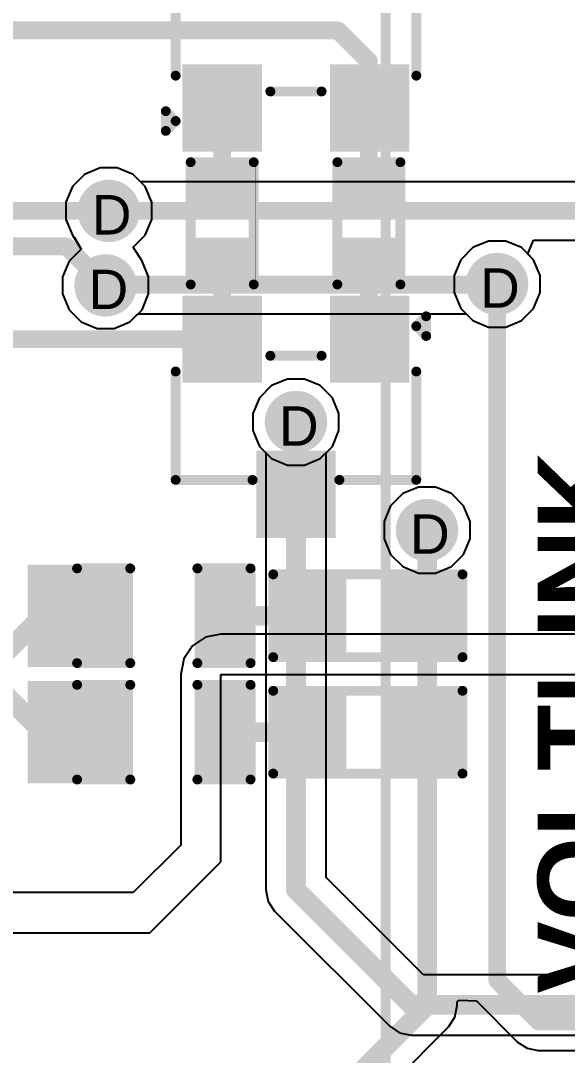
# Model space of a CAD drawing. Header units: inches. Extents: x 0 to 5032, y 0 to 5323.
# Drawn here: x 92.31 to 99.35, y 6.8 to 20.13 of the extents above; entities that cross this region are included whole.
import ezdxf

# ---------------------------------------------------------------- set-up
doc = ezdxf.new("R2010")
doc.units = ezdxf.units.IN
for name, color, linetype in [('Bottom Layer', 5, 'Continuous'), ('Bottom Solder', 6, 'Continuous'), ('Dimension', 6, 'Continuous'), ('Drill Drawing', 1, 'Continuous'), ('Layer 1', 16, 'Continuous'), ('Layer 2', 76, 'Continuous'), ('Top Layer', 1, 'Continuous'), ('Top Overlay', 2, 'Continuous'), ('Top Paste', 8, 'Continuous'), ('Top Solder', 216, 'Continuous'), ('Via Holes', 16, 'Continuous')]:
    doc.layers.add(name, color=color, linetype=linetype)
doc.styles.add('Arial', font='', dxfattribs={"height": 0.2})
doc.styles.add('Arial_Bold', font='', dxfattribs={"height": 0.2})
doc.styles.get('Arial').set_extended_font_data('Arial')
doc.styles.get('Arial_Bold').set_extended_font_data('Arial', bold=True)

# ---------------------------------------------------------------- blocks, each defined once
blk = doc.blocks.new('R___0402_16')
at = {"layer": 'Top Layer'}
for points in [[(-0.699, -0.318), (-0.699, 0.318), (-0.241, 0.318), (-0.241, -0.318)], [(0.241, -0.318), (0.241, 0.318), (0.699, 0.318), (0.699, -0.318)]]:
    blk.add_hatch(color=1, dxfattribs=at).paths.add_polyline_path(points)
at = {"layer": 'Top Paste'}
for points in [[(-0.699, -0.318), (-0.699, 0.318), (-0.241, 0.318), (-0.241, -0.318)], [(0.241, -0.318), (0.241, 0.318), (0.699, 0.318), (0.699, -0.318)]]:
    blk.add_hatch(color=8, dxfattribs=at).paths.add_polyline_path(points)
at = {"layer": 'Top Solder'}
for points in [[(-0.754, -0.373), (-0.754, 0.373), (-0.186, 0.373), (-0.186, -0.373)], [(0.186, -0.373), (0.186, 0.373), (0.754, 0.373), (0.754, -0.373)]]:
    blk.add_hatch(color=216, dxfattribs=at).paths.add_polyline_path(points)
at = {"layer": 'Top Overlay'}
for points in [[(-0.787, 0.406, 0.127, 0.127, 0), (0.787, 0.406, 0.127, 0.127, 0)], [(-0.787, 0.406, 0.127, 0.127, 0), (-0.787, -0.406, 0.127, 0.127, 0)], [(0.787, 0.406, 0.127, 0.127, 0), (0.787, -0.406, 0.127, 0.127, 0)], [(-0.787, -0.406, 0.127, 0.127, 0), (0.787, -0.406, 0.127, 0.127, 0)], [(-0.813, -0.432, 0.00323, 0.00323, 0), (0.813, -0.432, 0.00323, 0.00323, 0)]]:
    blk.add_lwpolyline(points, format="xyseb", dxfattribs=at)
for points in [[(-0.819, 0.406, 0.0635, 0.0635, 1), (-0.756, 0.406, 0.0635, 0.0635, 1)], [(-0.819, 0.406, 0.0635, 0.0635, 1), (-0.756, 0.406, 0.0635, 0.0635, 1)], [(0.756, 0.406, 0.0635, 0.0635, 1), (0.819, 0.406, 0.0635, 0.0635, 1)], [(0.756, 0.406, 0.0635, 0.0635, 1), (0.819, 0.406, 0.0635, 0.0635, 1)], [(-0.819, -0.406, 0.0635, 0.0635, 1), (-0.756, -0.406, 0.0635, 0.0635, 1)], [(-0.819, -0.406, 0.0635, 0.0635, 1), (-0.756, -0.406, 0.0635, 0.0635, 1)], [(0.756, -0.406, 0.0635, 0.0635, 1), (0.819, -0.406, 0.0635, 0.0635, 1)], [(0.756, -0.406, 0.0635, 0.0635, 1), (0.819, -0.406, 0.0635, 0.0635, 1)], [(-0.814, -0.432, 0.00161, 0.00161, 1), (-0.812, -0.432, 0.00161, 0.00161, 1)], [(0.812, -0.432, 0.00161, 0.00161, 1), (0.814, -0.432, 0.00161, 0.00161, 1)]]:
    blk.add_lwpolyline(points, format="xyseb", close=True, dxfattribs=at)
blk = doc.blocks.new('R___0402_17')
at = {"layer": 'Top Layer'}
for points in [[(-0.699, -0.318), (-0.699, 0.317), (-0.241, 0.317), (-0.241, -0.318)], [(0.241, -0.318), (0.241, 0.317), (0.699, 0.317), (0.699, -0.318)]]:
    blk.add_hatch(color=1, dxfattribs=at).paths.add_polyline_path(points)
at = {"layer": 'Top Paste'}
for points in [[(-0.699, -0.318), (-0.699, 0.317), (-0.241, 0.317), (-0.241, -0.318)], [(0.241, -0.318), (0.241, 0.317), (0.699, 0.317), (0.699, -0.318)]]:
    blk.add_hatch(color=8, dxfattribs=at).paths.add_polyline_path(points)
at = {"layer": 'Top Solder'}
for points in [[(-0.754, -0.373), (-0.754, 0.373), (-0.186, 0.373), (-0.186, -0.373)], [(0.186, -0.373), (0.186, 0.373), (0.754, 0.373), (0.754, -0.373)]]:
    blk.add_hatch(color=216, dxfattribs=at).paths.add_polyline_path(points)
at = {"layer": 'Top Overlay'}
for points in [[(0.787, 0.406, 0.127, 0.127, 0), (-0.787, 0.406, 0.127, 0.127, 0)], [(-0.787, -0.406, 0.127, 0.127, 0), (-0.787, 0.406, 0.127, 0.127, 0)], [(0.787, -0.406, 0.127, 0.127, 0), (0.787, 0.406, 0.127, 0.127, 0)], [(0.787, -0.406, 0.127, 0.127, 0), (-0.787, -0.406, 0.127, 0.127, 0)], [(0.813, -0.432, 0.00323, 0.00323, 0), (-0.813, -0.432, 0.00323, 0.00323, 0)]]:
    blk.add_lwpolyline(points, format="xyseb", dxfattribs=at)
for points in [[(-0.819, 0.406, 0.0635, 0.0635, 1), (-0.756, 0.406, 0.0635, 0.0635, 1)], [(-0.819, 0.406, 0.0635, 0.0635, 1), (-0.756, 0.406, 0.0635, 0.0635, 1)], [(0.756, 0.406, 0.0635, 0.0635, 1), (0.819, 0.406, 0.0635, 0.0635, 1)], [(0.756, 0.406, 0.0635, 0.0635, 1), (0.819, 0.406, 0.0635, 0.0635, 1)], [(-0.819, -0.406, 0.0635, 0.0635, 1), (-0.756, -0.406, 0.0635, 0.0635, 1)], [(-0.819, -0.406, 0.0635, 0.0635, 1), (-0.756, -0.406, 0.0635, 0.0635, 1)], [(0.756, -0.406, 0.0635, 0.0635, 1), (0.819, -0.406, 0.0635, 0.0635, 1)], [(0.756, -0.406, 0.0635, 0.0635, 1), (0.819, -0.406, 0.0635, 0.0635, 1)], [(-0.814, -0.432, 0.00161, 0.00161, 1), (-0.812, -0.432, 0.00161, 0.00161, 1)], [(0.812, -0.432, 0.00161, 0.00161, 1), (0.814, -0.432, 0.00161, 0.00161, 1)]]:
    blk.add_lwpolyline(points, format="xyseb", close=True, dxfattribs=at)
blk = doc.blocks.new('R___0603_18')
at = {"layer": 'Top Layer'}
for points in [[(-0.381, 0.4445), (-0.381, -0.4445), (-1.143, -0.4445), (-1.143, 0.4445)], [(1.143, 0.4445), (1.143, -0.4445), (0.381, -0.4445), (0.381, 0.4445)]]:
    blk.add_hatch(color=1, dxfattribs=at).paths.add_polyline_path(points)
at = {"layer": 'Top Paste'}
for points in [[(-0.381, 0.4445), (-0.381, -0.4445), (-1.143, -0.4445), (-1.143, 0.4445)], [(1.143, 0.4445), (1.143, -0.4445), (0.381, -0.4445), (0.381, 0.4445)]]:
    blk.add_hatch(color=8, dxfattribs=at).paths.add_polyline_path(points)
at = {"layer": 'Top Solder'}
for points in [[(-0.2794, 0.5461), (-0.2794, -0.5461), (-1.2446, -0.5461), (-1.2446, 0.5461)], [(1.2446, 0.5461), (1.2446, -0.5461), (0.2794, -0.5461), (0.2794, 0.5461)]]:
    blk.add_hatch(color=216, dxfattribs=at).paths.add_polyline_path(points)
at = {"layer": 'Top Overlay'}
for points in [[(-1.2192, -0.5334, 0.127, 0.127, 0), (-1.2192, 0.5334, 0.127, 0.127, 0)], [(-1.2192, 0.5334, 0.127, 0.127, 0), (1.2192, 0.5334, 0.127, 0.127, 0)], [(1.2192, -0.5334, 0.127, 0.127, 0), (1.2192, 0.5334, 0.127, 0.127, 0)], [(-1.2192, -0.5334, 0.127, 0.127, 0), (1.2192, -0.5334, 0.127, 0.127, 0)]]:
    blk.add_lwpolyline(points, format="xyseb", dxfattribs=at)
for points in [[(-1.25095, 0.5334, 0.0635, 0.0635, 1), (-1.18745, 0.5334, 0.0635, 0.0635, 1)], [(-1.25095, 0.5334, 0.0635, 0.0635, 1), (-1.18745, 0.5334, 0.0635, 0.0635, 1)], [(1.18745, 0.5334, 0.0635, 0.0635, 1), (1.25095, 0.5334, 0.0635, 0.0635, 1)], [(1.18745, 0.5334, 0.0635, 0.0635, 1), (1.25095, 0.5334, 0.0635, 0.0635, 1)], [(-1.25095, -0.5334, 0.0635, 0.0635, 1), (-1.18745, -0.5334, 0.0635, 0.0635, 1)], [(-1.25095, -0.5334, 0.0635, 0.0635, 1), (-1.18745, -0.5334, 0.0635, 0.0635, 1)], [(1.18745, -0.5334, 0.0635, 0.0635, 1), (1.25095, -0.5334, 0.0635, 0.0635, 1)], [(1.18745, -0.5334, 0.0635, 0.0635, 1), (1.25095, -0.5334, 0.0635, 0.0635, 1)]]:
    blk.add_lwpolyline(points, format="xyseb", close=True, dxfattribs=at)
blk = doc.blocks.new('R___0603_20')
at = {"layer": 'Top Layer'}
for points in [[(-0.381, 0.4445), (-0.381, -0.4445), (-1.143, -0.4445), (-1.143, 0.4445)], [(1.143, 0.4445), (1.143, -0.4445), (0.381, -0.4445), (0.381, 0.4445)]]:
    blk.add_hatch(color=1, dxfattribs=at).paths.add_polyline_path(points)
at = {"layer": 'Top Paste'}
for points in [[(-0.381, 0.4445), (-0.381, -0.4445), (-1.143, -0.4445), (-1.143, 0.4445)], [(1.143, 0.4445), (1.143, -0.4445), (0.381, -0.4445), (0.381, 0.4445)]]:
    blk.add_hatch(color=8, dxfattribs=at).paths.add_polyline_path(points)
at = {"layer": 'Top Solder'}
for points in [[(-0.2794, 0.5461), (-0.2794, -0.5461), (-1.2446, -0.5461), (-1.2446, 0.5461)], [(1.2446, 0.5461), (1.2446, -0.5461), (0.2794, -0.5461), (0.2794, 0.5461)]]:
    blk.add_hatch(color=216, dxfattribs=at).paths.add_polyline_path(points)
at = {"layer": 'Top Overlay'}
for points in [[(-1.2192, -0.5334, 0.127, 0.127, 0), (-1.2192, 0.5334, 0.127, 0.127, 0)], [(-1.2192, 0.5334, 0.127, 0.127, 0), (1.2192, 0.5334, 0.127, 0.127, 0)], [(1.2192, -0.5334, 0.127, 0.127, 0), (1.2192, 0.5334, 0.127, 0.127, 0)], [(-1.2192, -0.5334, 0.127, 0.127, 0), (1.2192, -0.5334, 0.127, 0.127, 0)]]:
    blk.add_lwpolyline(points, format="xyseb", dxfattribs=at)
for points in [[(-1.25095, 0.5334, 0.0635, 0.0635, 1), (-1.18745, 0.5334, 0.0635, 0.0635, 1)], [(-1.25095, 0.5334, 0.0635, 0.0635, 1), (-1.18745, 0.5334, 0.0635, 0.0635, 1)], [(1.18745, 0.5334, 0.0635, 0.0635, 1), (1.25095, 0.5334, 0.0635, 0.0635, 1)], [(1.18745, 0.5334, 0.0635, 0.0635, 1), (1.25095, 0.5334, 0.0635, 0.0635, 1)], [(-1.25095, -0.5334, 0.0635, 0.0635, 1), (-1.18745, -0.5334, 0.0635, 0.0635, 1)], [(-1.25095, -0.5334, 0.0635, 0.0635, 1), (-1.18745, -0.5334, 0.0635, 0.0635, 1)], [(1.18745, -0.5334, 0.0635, 0.0635, 1), (1.25095, -0.5334, 0.0635, 0.0635, 1)], [(1.18745, -0.5334, 0.0635, 0.0635, 1), (1.25095, -0.5334, 0.0635, 0.0635, 1)]]:
    blk.add_lwpolyline(points, format="xyseb", close=True, dxfattribs=at)
blk = doc.blocks.new('SOT_23_24')
at = {"layer": 'Top Layer'}
for points in [[(-0.41, 1.46), (0.41, 1.46), (0.41, 0.54), (-0.41, 0.54)], [(-1.36, -0.54), (-0.54, -0.54), (-0.54, -1.46), (-1.36, -1.46)], [(0.54, -0.54), (1.36, -0.54), (1.36, -1.46), (0.54, -1.46)]]:
    blk.add_hatch(color=1, dxfattribs=at).paths.add_polyline_path(points)
at = {"layer": 'Top Paste'}
for points in [[(-0.41, 1.46), (0.41, 1.46), (0.41, 0.54), (-0.41, 0.54)], [(-1.36, -0.54), (-0.54, -0.54), (-0.54, -1.46), (-1.36, -1.46)], [(0.54, -0.54), (1.36, -0.54), (1.36, -1.46), (0.54, -1.46)]]:
    blk.add_hatch(color=8, dxfattribs=at).paths.add_polyline_path(points)
at = {"layer": 'Top Solder'}
for points in [[(-0.512, 1.562), (0.512, 1.562), (0.512, 0.438), (-0.512, 0.438)], [(-1.462, -0.438), (-0.438, -0.438), (-0.438, -1.562), (-1.462, -1.562)], [(0.438, -0.438), (1.462, -0.438), (1.462, -1.562), (0.438, -1.562)]]:
    blk.add_hatch(color=216, dxfattribs=at).paths.add_polyline_path(points)
at = {"layer": 'Top Overlay'}
for points in [[(-1.549, 0.813, 0.127, 0.127, 0), (-0.559, 0.813, 0.127, 0.127, 0)], [(-1.549, -0.584, 0.127, 0.127, 0), (-1.549, 0.813, 0.127, 0.127, 0)], [(0.559, 0.813, 0.127, 0.127, 0), (1.549, 0.813, 0.127, 0.127, 0)], [(1.549, -0.584, 0.127, 0.127, 0), (1.549, 0.813, 0.127, 0.127, 0)], [(-0.33, -0.787, 0.127, 0.127, 0), (0.33, -0.787, 0.127, 0.127, 0)], [(-1.676, -1.295, 0.127, 0.127, 0), (-1.676, -1.041, 0.127, 0.127, 0)], [(-1.676, -1.041, 0.127, 0.127, 0), (-1.549, -1.168, 0.127, 0.127, 0)], [(-1.676, -1.295, 0.127, 0.127, 0), (-1.549, -1.168, 0.127, 0.127, 0)]]:
    blk.add_lwpolyline(points, format="xyseb", dxfattribs=at)
for points in [[(-1.581, 0.813, 0.0635, 0.0635, 1), (-1.518, 0.813, 0.0635, 0.0635, 1)], [(-1.581, 0.813, 0.0635, 0.0635, 1), (-1.518, 0.813, 0.0635, 0.0635, 1)], [(-0.591, 0.813, 0.0635, 0.0635, 1), (-0.527, 0.813, 0.0635, 0.0635, 1)], [(0.527, 0.813, 0.0635, 0.0635, 1), (0.591, 0.813, 0.0635, 0.0635, 1)], [(1.518, 0.813, 0.0635, 0.0635, 1), (1.581, 0.813, 0.0635, 0.0635, 1)], [(1.518, 0.813, 0.0635, 0.0635, 1), (1.581, 0.813, 0.0635, 0.0635, 1)], [(-1.581, -0.584, 0.0635, 0.0635, 1), (-1.518, -0.584, 0.0635, 0.0635, 1)], [(1.518, -0.584, 0.0635, 0.0635, 1), (1.581, -0.584, 0.0635, 0.0635, 1)], [(-0.362, -0.787, 0.0635, 0.0635, 1), (-0.298, -0.787, 0.0635, 0.0635, 1)], [(0.298, -0.787, 0.0635, 0.0635, 1), (0.362, -0.787, 0.0635, 0.0635, 1)], [(-1.708, -1.041, 0.0635, 0.0635, 1), (-1.645, -1.041, 0.0635, 0.0635, 1)], [(-1.708, -1.041, 0.0635, 0.0635, 1), (-1.645, -1.041, 0.0635, 0.0635, 1)], [(-1.581, -1.168, 0.0635, 0.0635, 1), (-1.518, -1.168, 0.0635, 0.0635, 1)], [(-1.581, -1.168, 0.0635, 0.0635, 1), (-1.518, -1.168, 0.0635, 0.0635, 1)], [(-1.708, -1.295, 0.0635, 0.0635, 1), (-1.645, -1.295, 0.0635, 0.0635, 1)], [(-1.708, -1.295, 0.0635, 0.0635, 1), (-1.645, -1.295, 0.0635, 0.0635, 1)]]:
    blk.add_lwpolyline(points, format="xyseb", close=True, dxfattribs=at)
blk = doc.blocks.new('SOT_23_25')
at = {"layer": 'Top Layer'}
for points in [[(-0.41, 1.46), (0.41, 1.46), (0.41, 0.54), (-0.41, 0.54)], [(-1.36, -0.54), (-0.54, -0.54), (-0.54, -1.46), (-1.36, -1.46)], [(0.54, -0.54), (1.36, -0.54), (1.36, -1.46), (0.54, -1.46)]]:
    blk.add_hatch(color=1, dxfattribs=at).paths.add_polyline_path(points)
at = {"layer": 'Top Paste'}
for points in [[(-0.41, 1.46), (0.41, 1.46), (0.41, 0.54), (-0.41, 0.54)], [(-1.36, -0.54), (-0.54, -0.54), (-0.54, -1.46), (-1.36, -1.46)], [(0.54, -0.54), (1.36, -0.54), (1.36, -1.46), (0.54, -1.46)]]:
    blk.add_hatch(color=8, dxfattribs=at).paths.add_polyline_path(points)
at = {"layer": 'Top Solder'}
for points in [[(-0.512, 1.562), (0.512, 1.562), (0.512, 0.438), (-0.512, 0.438)], [(-1.462, -0.438), (-0.438, -0.438), (-0.438, -1.562), (-1.462, -1.562)], [(0.438, -0.438), (1.462, -0.438), (1.462, -1.562), (0.438, -1.562)]]:
    blk.add_hatch(color=216, dxfattribs=at).paths.add_polyline_path(points)
at = {"layer": 'Top Overlay'}
for points in [[(-0.559, 0.813, 0.127, 0.127, 0), (-1.549, 0.813, 0.127, 0.127, 0)], [(-1.549, 0.813, 0.127, 0.127, 0), (-1.549, -0.584, 0.127, 0.127, 0)], [(1.549, 0.813, 0.127, 0.127, 0), (0.559, 0.813, 0.127, 0.127, 0)], [(1.549, 0.813, 0.127, 0.127, 0), (1.549, -0.584, 0.127, 0.127, 0)], [(0.33, -0.787, 0.127, 0.127, 0), (-0.33, -0.787, 0.127, 0.127, 0)], [(-1.676, -1.041, 0.127, 0.127, 0), (-1.676, -1.295, 0.127, 0.127, 0)], [(-1.549, -1.168, 0.127, 0.127, 0), (-1.676, -1.041, 0.127, 0.127, 0)], [(-1.549, -1.168, 0.127, 0.127, 0), (-1.676, -1.295, 0.127, 0.127, 0)]]:
    blk.add_lwpolyline(points, format="xyseb", dxfattribs=at)
for points in [[(-1.581, 0.813, 0.0635, 0.0635, 1), (-1.518, 0.813, 0.0635, 0.0635, 1)], [(-1.581, 0.813, 0.0635, 0.0635, 1), (-1.518, 0.813, 0.0635, 0.0635, 1)], [(-0.591, 0.813, 0.0635, 0.0635, 1), (-0.527, 0.813, 0.0635, 0.0635, 1)], [(0.527, 0.813, 0.0635, 0.0635, 1), (0.591, 0.813, 0.0635, 0.0635, 1)], [(1.518, 0.813, 0.0635, 0.0635, 1), (1.581, 0.813, 0.0635, 0.0635, 1)], [(1.518, 0.813, 0.0635, 0.0635, 1), (1.581, 0.813, 0.0635, 0.0635, 1)], [(-1.581, -0.584, 0.0635, 0.0635, 1), (-1.518, -0.584, 0.0635, 0.0635, 1)], [(1.518, -0.584, 0.0635, 0.0635, 1), (1.581, -0.584, 0.0635, 0.0635, 1)], [(-0.362, -0.787, 0.0635, 0.0635, 1), (-0.298, -0.787, 0.0635, 0.0635, 1)], [(0.298, -0.787, 0.0635, 0.0635, 1), (0.362, -0.787, 0.0635, 0.0635, 1)], [(-1.708, -1.041, 0.0635, 0.0635, 1), (-1.645, -1.041, 0.0635, 0.0635, 1)], [(-1.708, -1.041, 0.0635, 0.0635, 1), (-1.645, -1.041, 0.0635, 0.0635, 1)], [(-1.581, -1.168, 0.0635, 0.0635, 1), (-1.518, -1.168, 0.0635, 0.0635, 1)], [(-1.581, -1.168, 0.0635, 0.0635, 1), (-1.518, -1.168, 0.0635, 0.0635, 1)], [(-1.708, -1.295, 0.0635, 0.0635, 1), (-1.645, -1.295, 0.0635, 0.0635, 1)], [(-1.708, -1.295, 0.0635, 0.0635, 1), (-1.645, -1.295, 0.0635, 0.0635, 1)]]:
    blk.add_lwpolyline(points, format="xyseb", close=True, dxfattribs=at)
blk = doc.blocks.new('LED_0603_116')
at = {"layer": 'Top Layer'}
for points in [[(-1, 0.5), (-0.5, 0.5), (-0.5, -0.5), (-1, -0.5)], [(0.5, 0.5), (1, 0.5), (1, -0.5), (0.5, -0.5)]]:
    blk.add_hatch(color=1, dxfattribs=at).paths.add_polyline_path(points)
at = {"layer": 'Top Overlay'}
blk.add_hatch(color=2, dxfattribs=at).paths.add_polyline_path([(1.118, -0.66), (1.753, -0.66), (1.753, 0.66), (1.118, 0.66)])
at = {"layer": 'Top Paste'}
for points in [[(-1, 0.5), (-0.5, 0.5), (-0.5, -0.5), (-1, -0.5)], [(0.5, 0.5), (1, 0.5), (1, -0.5), (0.5, -0.5)]]:
    blk.add_hatch(color=8, dxfattribs=at).paths.add_polyline_path(points)
at = {"layer": 'Top Solder'}
for points in [[(-1.102, 0.602), (-0.398, 0.602), (-0.398, -0.602), (-1.102, -0.602)], [(0.398, 0.602), (1.102, 0.602), (1.102, -0.602), (0.398, -0.602)]]:
    blk.add_hatch(color=216, dxfattribs=at).paths.add_polyline_path(points)
at = {"layer": 'Top Overlay'}
for points in [[(-1.118, 0.61, 0.127, 0.127, 0), (-1.118, -0.61, 0.127, 0.127, 0)], [(-0.432, 0.61, 0.127, 0.127, 0), (-1.118, 0.61, 0.127, 0.127, 0)], [(1.118, 0.61, 0.127, 0.127, 0), (0.432, 0.61, 0.127, 0.127, 0)], [(1.118, 0.61, 0.127, 0.127, 0), (1.118, -0.61, 0.127, 0.127, 0)], [(-0.432, -0.61, 0.127, 0.127, 0), (-1.118, -0.61, 0.127, 0.127, 0)], [(1.118, -0.61, 0.127, 0.127, 0), (0.432, -0.61, 0.127, 0.127, 0)]]:
    blk.add_lwpolyline(points, format="xyseb", dxfattribs=at)
for points in [[(-1.149, 0.61, 0.0635, 0.0635, 1), (-1.086, 0.61, 0.0635, 0.0635, 1)], [(-1.149, 0.61, 0.0635, 0.0635, 1), (-1.086, 0.61, 0.0635, 0.0635, 1)], [(-0.464, 0.61, 0.0635, 0.0635, 1), (-0.4, 0.61, 0.0635, 0.0635, 1)], [(0.4, 0.61, 0.0635, 0.0635, 1), (0.464, 0.61, 0.0635, 0.0635, 1)], [(1.086, 0.61, 0.0635, 0.0635, 1), (1.149, 0.61, 0.0635, 0.0635, 1)], [(1.086, 0.61, 0.0635, 0.0635, 1), (1.149, 0.61, 0.0635, 0.0635, 1)], [(-1.149, -0.61, 0.0635, 0.0635, 1), (-1.086, -0.61, 0.0635, 0.0635, 1)], [(-1.149, -0.61, 0.0635, 0.0635, 1), (-1.086, -0.61, 0.0635, 0.0635, 1)], [(-0.464, -0.61, 0.0635, 0.0635, 1), (-0.4, -0.61, 0.0635, 0.0635, 1)], [(0.4, -0.61, 0.0635, 0.0635, 1), (0.464, -0.61, 0.0635, 0.0635, 1)], [(1.086, -0.61, 0.0635, 0.0635, 1), (1.149, -0.61, 0.0635, 0.0635, 1)], [(1.086, -0.61, 0.0635, 0.0635, 1), (1.149, -0.61, 0.0635, 0.0635, 1)]]:
    blk.add_lwpolyline(points, format="xyseb", close=True, dxfattribs=at)
blk = doc.blocks.new('LED_0603_117')
at = {"layer": 'Top Layer'}
for points in [[(-1, 0.5), (-0.5, 0.5), (-0.5, -0.5), (-1, -0.5)], [(0.5, 0.5), (1, 0.5), (1, -0.5), (0.5, -0.5)]]:
    blk.add_hatch(color=1, dxfattribs=at).paths.add_polyline_path(points)
at = {"layer": 'Top Overlay'}
blk.add_hatch(color=2, dxfattribs=at).paths.add_polyline_path([(1.118, -0.66), (1.753, -0.66), (1.753, 0.66), (1.118, 0.66)])
at = {"layer": 'Top Paste'}
for points in [[(-1, 0.5), (-0.5, 0.5), (-0.5, -0.5), (-1, -0.5)], [(0.5, 0.5), (1, 0.5), (1, -0.5), (0.5, -0.5)]]:
    blk.add_hatch(color=8, dxfattribs=at).paths.add_polyline_path(points)
at = {"layer": 'Top Solder'}
for points in [[(-1.102, 0.602), (-0.398, 0.602), (-0.398, -0.602), (-1.102, -0.602)], [(0.398, 0.602), (1.102, 0.602), (1.102, -0.602), (0.398, -0.602)]]:
    blk.add_hatch(color=216, dxfattribs=at).paths.add_polyline_path(points)
at = {"layer": 'Top Overlay'}
for points in [[(-1.118, 0.61, 0.127, 0.127, 0), (-1.118, -0.61, 0.127, 0.127, 0)], [(-0.432, 0.61, 0.127, 0.127, 0), (-1.118, 0.61, 0.127, 0.127, 0)], [(1.118, 0.61, 0.127, 0.127, 0), (0.432, 0.61, 0.127, 0.127, 0)], [(1.118, 0.61, 0.127, 0.127, 0), (1.118, -0.61, 0.127, 0.127, 0)], [(-0.432, -0.61, 0.127, 0.127, 0), (-1.118, -0.61, 0.127, 0.127, 0)], [(1.118, -0.61, 0.127, 0.127, 0), (0.432, -0.61, 0.127, 0.127, 0)]]:
    blk.add_lwpolyline(points, format="xyseb", dxfattribs=at)
for points in [[(-1.149, 0.61, 0.0635, 0.0635, 1), (-1.086, 0.61, 0.0635, 0.0635, 1)], [(-1.149, 0.61, 0.0635, 0.0635, 1), (-1.086, 0.61, 0.0635, 0.0635, 1)], [(-0.464, 0.61, 0.0635, 0.0635, 1), (-0.4, 0.61, 0.0635, 0.0635, 1)], [(0.4, 0.61, 0.0635, 0.0635, 1), (0.464, 0.61, 0.0635, 0.0635, 1)], [(1.086, 0.61, 0.0635, 0.0635, 1), (1.149, 0.61, 0.0635, 0.0635, 1)], [(1.086, 0.61, 0.0635, 0.0635, 1), (1.149, 0.61, 0.0635, 0.0635, 1)], [(-1.149, -0.61, 0.0635, 0.0635, 1), (-1.086, -0.61, 0.0635, 0.0635, 1)], [(-1.149, -0.61, 0.0635, 0.0635, 1), (-1.086, -0.61, 0.0635, 0.0635, 1)], [(-0.464, -0.61, 0.0635, 0.0635, 1), (-0.4, -0.61, 0.0635, 0.0635, 1)], [(0.4, -0.61, 0.0635, 0.0635, 1), (0.464, -0.61, 0.0635, 0.0635, 1)], [(1.086, -0.61, 0.0635, 0.0635, 1), (1.149, -0.61, 0.0635, 0.0635, 1)], [(1.086, -0.61, 0.0635, 0.0635, 1), (1.149, -0.61, 0.0635, 0.0635, 1)]]:
    blk.add_lwpolyline(points, format="xyseb", close=True, dxfattribs=at)

msp = doc.modelspace()

# ---------------------------------------------------------------- hatches: boundary and pattern name
at = {"layer": 'Bottom Layer'}
h = msp.add_hatch(color=5, dxfattribs=at)
edge = h.paths.add_edge_path()
edge.add_arc((93.449, 17.681), 0.3, 0, 360)
h = msp.add_hatch(color=5, dxfattribs=at)
edge = h.paths.add_edge_path()
edge.add_arc((93.408, 16.721), 0.3, 0, 360)
h = msp.add_hatch(color=5, dxfattribs=at)
edge = h.paths.add_edge_path()
edge.add_arc((98.45, 16.739), 0.3, 0, 360)
h = msp.add_hatch(color=5, dxfattribs=at)
edge = h.paths.add_edge_path()
edge.add_arc((95.86, 14.961), 0.3, 0, 360)
h = msp.add_hatch(color=5, dxfattribs=at)
edge = h.paths.add_edge_path()
edge.add_arc((97.548, 13.568), 0.3, 0, 360)
at = {"layer": 'Bottom Solder'}
h = msp.add_hatch(color=6, dxfattribs=at)
edge = h.paths.add_edge_path()
edge.add_arc((93.449, 17.681), 0.402, 0, 360)
h = msp.add_hatch(color=6, dxfattribs=at)
edge = h.paths.add_edge_path()
edge.add_arc((93.408, 16.721), 0.402, 0, 360)
h = msp.add_hatch(color=6, dxfattribs=at)
edge = h.paths.add_edge_path()
edge.add_arc((98.45, 16.739), 0.402, 0, 360)
h = msp.add_hatch(color=6, dxfattribs=at)
edge = h.paths.add_edge_path()
edge.add_arc((95.86, 14.961), 0.402, 0, 360)
h = msp.add_hatch(color=6, dxfattribs=at)
edge = h.paths.add_edge_path()
edge.add_arc((97.548, 13.568), 0.402, 0, 360)
at = {"layer": 'Layer 1'}
h = msp.add_hatch(color=16, dxfattribs=at)
edge = h.paths.add_edge_path()
edge.add_arc((93.449, 17.681), 0.3, 0, 360)
h = msp.add_hatch(color=16, dxfattribs=at)
edge = h.paths.add_edge_path()
edge.add_arc((93.408, 16.721), 0.3, 0, 360)
h = msp.add_hatch(color=16, dxfattribs=at)
edge = h.paths.add_edge_path()
edge.add_arc((98.45, 16.739), 0.3, 0, 360)
h = msp.add_hatch(color=16, dxfattribs=at)
edge = h.paths.add_edge_path()
edge.add_arc((95.86, 14.961), 0.3, 0, 360)
h = msp.add_hatch(color=16, dxfattribs=at)
edge = h.paths.add_edge_path()
edge.add_arc((97.548, 13.568), 0.3, 0, 360)
at = {"layer": 'Layer 2'}
h = msp.add_hatch(color=76, dxfattribs=at)
edge = h.paths.add_edge_path()
edge.add_arc((93.449, 17.681), 0.3, 0, 360)
h = msp.add_hatch(color=76, dxfattribs=at)
edge = h.paths.add_edge_path()
edge.add_arc((93.408, 16.721), 0.3, 0, 360)
h = msp.add_hatch(color=76, dxfattribs=at)
edge = h.paths.add_edge_path()
edge.add_arc((98.45, 16.739), 0.3, 0, 360)
h = msp.add_hatch(color=76, dxfattribs=at)
edge = h.paths.add_edge_path()
edge.add_arc((95.86, 14.961), 0.3, 0, 360)
h = msp.add_hatch(color=76, dxfattribs=at)
edge = h.paths.add_edge_path()
edge.add_arc((97.548, 13.568), 0.3, 0, 360)
at = {"layer": 'Top Layer'}
h = msp.add_hatch(color=1, dxfattribs=at)
edge = h.paths.add_edge_path()
edge.add_arc((93.449, 17.681), 0.3, 0, 360)
h = msp.add_hatch(color=1, dxfattribs=at)
edge = h.paths.add_edge_path()
edge.add_arc((93.408, 16.721), 0.3, 0, 360)
h = msp.add_hatch(color=1, dxfattribs=at)
edge = h.paths.add_edge_path()
edge.add_arc((98.45, 16.739), 0.3, 0, 360)
h = msp.add_hatch(color=1, dxfattribs=at)
edge = h.paths.add_edge_path()
edge.add_arc((95.86, 14.961), 0.3, 0, 360)
h = msp.add_hatch(color=1, dxfattribs=at)
edge = h.paths.add_edge_path()
edge.add_arc((97.548, 13.568), 0.3, 0, 360)
at = {"layer": 'Top Solder'}
h = msp.add_hatch(color=216, dxfattribs=at)
edge = h.paths.add_edge_path()
edge.add_arc((93.449, 17.681), 0.402, 0, 360)
h = msp.add_hatch(color=216, dxfattribs=at)
edge = h.paths.add_edge_path()
edge.add_arc((93.408, 16.721), 0.402, 0, 360)
h = msp.add_hatch(color=216, dxfattribs=at)
edge = h.paths.add_edge_path()
edge.add_arc((98.45, 16.739), 0.402, 0, 360)
h = msp.add_hatch(color=216, dxfattribs=at)
edge = h.paths.add_edge_path()
edge.add_arc((95.86, 14.961), 0.402, 0, 360)
h = msp.add_hatch(color=216, dxfattribs=at)
edge = h.paths.add_edge_path()
edge.add_arc((97.548, 13.568), 0.402, 0, 360)
at = {"layer": 'Via Holes'}
h = msp.add_hatch(color=7, dxfattribs=at)
edge = h.paths.add_edge_path()
edge.add_arc((93.449, 17.681), 0.15, 0, 360)
h = msp.add_hatch(color=7, dxfattribs=at)
edge = h.paths.add_edge_path()
edge.add_arc((93.408, 16.721), 0.15, 0, 360)
h = msp.add_hatch(color=7, dxfattribs=at)
edge = h.paths.add_edge_path()
edge.add_arc((98.45, 16.739), 0.15, 0, 360)
h = msp.add_hatch(color=7, dxfattribs=at)
edge = h.paths.add_edge_path()
edge.add_arc((95.86, 14.961), 0.15, 0, 360)
h = msp.add_hatch(color=7, dxfattribs=at)
edge = h.paths.add_edge_path()
edge.add_arc((97.548, 13.568), 0.15, 0, 360)

# ---------------------------------------------------------------- linework, layer by layer
at = {"layer": 'Bottom Layer'}
for p, q in [((93.135, 18.151), (92.98, 17.995)), ((93.339, 18.235), (93.135, 18.151)), ((93.559, 18.235), (93.339, 18.235)), ((93.763, 18.151), (93.559, 18.235)), ((93.857, 18.057), (93.763, 18.151)), ((92.98, 17.995), (92.895, 17.792)), ((101.546, 18.057), (93.857, 18.057)), ((92.895, 17.792), (92.895, 17.571)), ((92.895, 17.571), (92.98, 17.368)), ((92.98, 17.368), (93.009, 17.338)), ((93.009, 17.338), (93.094, 17.19)), ((98.844, 17.128), (98.918, 17.306)), ((98.918, 17.306), (101.391, 17.306)), ((93.094, 17.19), (92.939, 17.035)), ((98.92, 17.052), (98.844, 17.128)), ((92.939, 17.035), (92.854, 16.831)), ((99.004, 16.849), (98.92, 17.052)), ((92.854, 16.831), (92.854, 16.611)), ((99.004, 16.628), (99.004, 16.849)), ((92.854, 16.611), (92.939, 16.407)), ((98.92, 16.425), (99.004, 16.628)), ((92.939, 16.407), (93.094, 16.251)), ((98.764, 16.269), (98.92, 16.425)), ((93.722, 16.251), (93.825, 16.354)), ((93.825, 16.354), (98.051, 16.354)), ((98.051, 16.354), (98.137, 16.269)), ((98.137, 16.269), (98.34, 16.185)), ((98.561, 16.185), (98.764, 16.269)), ((93.094, 16.251), (93.298, 16.167)), ((93.298, 16.167), (93.518, 16.167)), ((93.518, 16.167), (93.722, 16.251)), ((98.34, 16.185), (98.561, 16.185)), ((95.749, 15.515), (95.546, 15.43)), ((95.97, 15.515), (95.749, 15.515)), ((96.173, 15.43), (95.97, 15.515)), ((95.546, 15.43), (95.39, 15.274)), ((96.329, 15.274), (96.173, 15.43)), ((95.39, 15.274), (95.306, 15.071)), ((96.414, 15.071), (96.329, 15.274)), ((95.306, 15.071), (95.306, 14.85)), ((96.414, 14.85), (96.414, 15.071)), ((95.306, 14.85), (95.39, 14.647)), ((96.329, 14.647), (96.414, 14.85)), ((95.39, 14.647), (95.471, 14.566)), ((95.471, 14.566), (95.471, 8.933)), ((96.248, 14.566), (96.329, 14.647)), ((96.248, 9.094), (96.248, 14.566)), ((97.235, 14.038), (97.079, 13.882)), ((97.438, 14.122), (97.235, 14.038)), ((97.659, 14.122), (97.438, 14.122)), ((97.862, 14.038), (97.659, 14.122)), ((98.018, 13.882), (97.862, 14.038)), ((97.079, 13.882), (96.994, 13.679)), ((98.102, 13.679), (98.018, 13.882)), ((96.994, 13.679), (96.994, 13.458)), ((98.102, 13.458), (98.102, 13.679)), ((96.994, 13.458), (97.079, 13.255)), ((98.018, 13.255), (98.102, 13.458)), ((97.079, 13.255), (97.235, 13.099)), ((97.862, 13.099), (98.018, 13.255)), ((97.235, 13.099), (97.438, 13.014)), ((97.659, 13.014), (97.862, 13.099)), ((97.438, 13.014), (97.659, 13.014)), ((97.503, 7.84), (96.248, 9.094)), ((95.471, 8.933), (95.501, 8.785)), ((95.501, 8.785), (95.585, 8.659)), ((95.585, 8.659), (97.067, 7.177)), ((104.126, 7.84), (97.503, 7.84)), ((97.067, 7.177), (97.193, 7.093)), ((97.193, 7.093), (97.342, 7.063)), ((97.342, 7.063), (107.853, 7.063))]:
    msp.add_line(p, q, dxfattribs=at)
for points in [[(93.449, 17.681, 0.229, 0.229, 0), (101.546, 17.681, 0.229, 0.229, 0)], [(93.408, 16.721, 0.229, 0.229, 0), (93.417, 16.73, 0.229, 0.229, 0)], [(93.417, 16.73, 0.229, 0.229, 0), (98.442, 16.73, 0.229, 0.229, 0)], [(98.442, 16.73, 0.229, 0.229, 0), (98.45, 16.739, 0.229, 0.229, 0)], [(95.86, 8.933, 0.254, 0.254, 0), (95.86, 14.961, 0.254, 0.254, 0)], [(95.86, 8.933, 0.254, 0.254, 0), (97.342, 7.451, 0.254, 0.254, 0)], [(97.342, 7.451, 0.254, 0.254, 0), (105.297, 7.451, 0.254, 0.254, 0)]]:
    msp.add_lwpolyline(points, format="xyseb", dxfattribs=at)
for points in [[(93.392, 17.681, 0.114, 0.114, 1), (93.506, 17.681, 0.114, 0.114, 1)], [(93.351, 16.721, 0.114, 0.114, 1), (93.465, 16.721, 0.114, 0.114, 1)], [(93.36, 16.73, 0.114, 0.114, 1), (93.474, 16.73, 0.114, 0.114, 1)], [(93.36, 16.73, 0.114, 0.114, 1), (93.474, 16.73, 0.114, 0.114, 1)], [(98.384, 16.73, 0.114, 0.114, 1), (98.499, 16.73, 0.114, 0.114, 1)], [(98.384, 16.73, 0.114, 0.114, 1), (98.499, 16.73, 0.114, 0.114, 1)], [(98.393, 16.739, 0.114, 0.114, 1), (98.508, 16.739, 0.114, 0.114, 1)], [(95.796, 14.961, 0.127, 0.127, 1), (95.923, 14.961, 0.127, 0.127, 1)], [(95.796, 8.933, 0.127, 0.127, 1), (95.923, 8.933, 0.127, 0.127, 1)], [(95.796, 8.933, 0.127, 0.127, 1), (95.923, 8.933, 0.127, 0.127, 1)], [(97.278, 7.451, 0.127, 0.127, 1), (97.405, 7.451, 0.127, 0.127, 1)], [(97.278, 7.451, 0.127, 0.127, 1), (97.405, 7.451, 0.127, 0.127, 1)]]:
    msp.add_lwpolyline(points, format="xyseb", close=True, dxfattribs=at)
at = {"layer": 'Dimension'}
msp.add_lwpolyline([(97.015, 1.428, 0.127, 0.127, 0), (97.015, 56.688, 0.127, 0.127, 0)], format="xyseb", dxfattribs=at)
at = {"layer": 'Layer 1'}
for p, q in [((93.135, 18.151), (92.98, 17.995)), ((93.339, 18.235), (93.135, 18.151)), ((93.559, 18.235), (93.339, 18.235)), ((93.763, 18.151), (93.559, 18.235)), ((93.919, 17.995), (93.763, 18.151)), ((92.98, 17.995), (92.895, 17.792)), ((94.003, 17.792), (93.919, 17.995)), ((92.895, 17.792), (92.895, 17.571)), ((94.003, 17.571), (94.003, 17.792)), ((92.895, 17.571), (92.98, 17.368)), ((93.919, 17.368), (94.003, 17.571)), ((92.98, 17.368), (93.094, 17.19)), ((93.763, 17.212), (93.919, 17.368)), ((93.878, 17.035), (93.763, 17.212)), ((98.137, 17.208), (97.981, 17.052)), ((98.34, 17.293), (98.137, 17.208)), ((98.561, 17.293), (98.34, 17.293)), ((98.764, 17.208), (98.561, 17.293)), ((98.92, 17.052), (98.764, 17.208)), ((93.094, 17.19), (92.939, 17.035)), ((92.939, 17.035), (92.854, 16.831)), ((93.962, 16.831), (93.878, 17.035)), ((97.981, 17.052), (97.896, 16.849)), ((99.004, 16.849), (98.92, 17.052)), ((92.854, 16.831), (92.854, 16.611)), ((93.962, 16.611), (93.962, 16.831)), ((97.896, 16.849), (97.896, 16.628)), ((99.004, 16.628), (99.004, 16.849)), ((92.854, 16.611), (92.939, 16.407)), ((93.878, 16.407), (93.962, 16.611)), ((97.896, 16.628), (97.981, 16.425)), ((98.92, 16.425), (99.004, 16.628)), ((92.939, 16.407), (93.094, 16.251)), ((93.722, 16.251), (93.878, 16.407)), ((97.981, 16.425), (98.137, 16.269)), ((98.764, 16.269), (98.92, 16.425)), ((98.137, 16.269), (98.34, 16.185)), ((98.561, 16.185), (98.764, 16.269)), ((93.094, 16.251), (93.298, 16.167)), ((93.298, 16.167), (93.518, 16.167)), ((93.518, 16.167), (93.722, 16.251)), ((98.34, 16.185), (98.561, 16.185)), ((95.749, 15.515), (95.546, 15.43)), ((95.97, 15.515), (95.749, 15.515)), ((96.173, 15.43), (95.97, 15.515)), ((95.546, 15.43), (95.39, 15.274)), ((96.329, 15.274), (96.173, 15.43)), ((95.39, 15.274), (95.306, 15.071)), ((96.414, 15.071), (96.329, 15.274)), ((95.306, 15.071), (95.306, 14.85)), ((96.414, 14.85), (96.414, 15.071)), ((95.306, 14.85), (95.39, 14.647)), ((96.329, 14.647), (96.414, 14.85)), ((95.39, 14.647), (95.546, 14.491)), ((96.173, 14.491), (96.329, 14.647)), ((95.546, 14.491), (95.749, 14.407)), ((95.749, 14.407), (95.97, 14.407)), ((95.97, 14.407), (96.173, 14.491)), ((97.235, 14.038), (97.079, 13.882)), ((97.438, 14.122), (97.235, 14.038)), ((97.659, 14.122), (97.438, 14.122)), ((97.862, 14.038), (97.659, 14.122)), ((98.018, 13.882), (97.862, 14.038)), ((97.079, 13.882), (96.994, 13.679)), ((98.102, 13.679), (98.018, 13.882)), ((96.994, 13.679), (96.994, 13.458)), ((98.102, 13.458), (98.102, 13.679)), ((96.994, 13.458), (97.079, 13.255)), ((98.018, 13.255), (98.102, 13.458)), ((97.079, 13.255), (97.235, 13.099)), ((97.862, 13.099), (98.018, 13.255)), ((97.235, 13.099), (97.438, 13.014)), ((97.659, 13.014), (97.862, 13.099)), ((97.438, 13.014), (97.659, 13.014)), ((94.696, 12.188), (94.528, 12.076)), ((94.894, 12.227), (94.696, 12.188)), ((100.393, 12.227), (94.894, 12.227)), ((94.528, 12.076), (94.416, 11.908)), ((94.416, 11.908), (94.376, 11.709)), ((94.376, 11.709), (94.376, 9.511)), ((94.894, 9.296), (94.894, 11.709)), ((94.894, 11.709), (141.471, 11.709)), ((94.376, 9.511), (93.765, 8.9)), ((93.98, 8.382), (94.894, 9.296)), ((93.765, 8.9), (87.182, 8.9)), ((86.967, 8.382), (93.98, 8.382))]:
    msp.add_line(p, q, dxfattribs=at)
at = {"layer": 'Layer 2'}
for p, q in [((93.135, 18.151), (92.98, 17.995)), ((93.339, 18.235), (93.135, 18.151)), ((93.559, 18.235), (93.339, 18.235)), ((93.763, 18.151), (93.559, 18.235)), ((93.919, 17.995), (93.763, 18.151)), ((92.98, 17.995), (92.895, 17.792)), ((94.003, 17.792), (93.919, 17.995)), ((92.895, 17.792), (92.895, 17.571)), ((94.003, 17.571), (94.003, 17.792)), ((92.895, 17.571), (92.98, 17.368)), ((93.919, 17.368), (94.003, 17.571)), ((92.98, 17.368), (93.094, 17.19)), ((93.763, 17.212), (93.919, 17.368)), ((93.878, 17.035), (93.763, 17.212)), ((98.137, 17.208), (97.981, 17.052)), ((98.34, 17.293), (98.137, 17.208)), ((98.561, 17.293), (98.34, 17.293)), ((98.764, 17.208), (98.561, 17.293)), ((98.92, 17.052), (98.764, 17.208)), ((93.094, 17.19), (92.939, 17.035)), ((92.939, 17.035), (92.854, 16.831)), ((93.962, 16.831), (93.878, 17.035)), ((97.981, 17.052), (97.896, 16.849)), ((99.004, 16.849), (98.92, 17.052)), ((92.854, 16.831), (92.854, 16.611)), ((93.962, 16.611), (93.962, 16.831)), ((97.896, 16.849), (97.896, 16.628)), ((99.004, 16.628), (99.004, 16.849)), ((92.854, 16.611), (92.939, 16.407)), ((93.878, 16.407), (93.962, 16.611)), ((97.896, 16.628), (97.981, 16.425)), ((98.92, 16.425), (99.004, 16.628)), ((92.939, 16.407), (93.094, 16.251)), ((93.722, 16.251), (93.878, 16.407)), ((97.981, 16.425), (98.137, 16.269)), ((98.764, 16.269), (98.92, 16.425)), ((98.137, 16.269), (98.34, 16.185)), ((98.561, 16.185), (98.764, 16.269)), ((93.094, 16.251), (93.298, 16.167)), ((93.298, 16.167), (93.518, 16.167)), ((93.518, 16.167), (93.722, 16.251)), ((98.34, 16.185), (98.561, 16.185)), ((95.749, 15.515), (95.546, 15.43)), ((95.97, 15.515), (95.749, 15.515)), ((96.173, 15.43), (95.97, 15.515)), ((95.546, 15.43), (95.39, 15.274)), ((96.329, 15.274), (96.173, 15.43)), ((95.39, 15.274), (95.306, 15.071)), ((96.414, 15.071), (96.329, 15.274)), ((95.306, 15.071), (95.306, 14.85)), ((96.414, 14.85), (96.414, 15.071)), ((95.306, 14.85), (95.39, 14.647)), ((96.329, 14.647), (96.414, 14.85)), ((95.39, 14.647), (95.546, 14.491)), ((96.173, 14.491), (96.329, 14.647)), ((95.546, 14.491), (95.749, 14.407)), ((95.749, 14.407), (95.97, 14.407)), ((95.97, 14.407), (96.173, 14.491))]:
    msp.add_line(p, q, dxfattribs=at)
at = {"layer": 'Top Layer'}
for p, q in [((97.937, 7.489), (97.967, 7.511)), ((97.937, 7.442), (97.937, 7.489)), ((97.967, 7.511), (98.185, 7.504)), ((98.185, 7.504), (98.715, 6.973)), ((97.907, 7.293), (97.937, 7.442)), ((97.823, 7.167), (97.907, 7.293)), ((96.995, 6.339), (97.823, 7.167)), ((98.715, 6.973), (98.837, 6.892)), ((98.837, 6.892), (98.981, 6.863)), ((98.981, 6.863), (104.853, 6.863))]:
    msp.add_line(p, q, dxfattribs=at)
for points in [[(87.72, 20.007, 0.229, 0.229, 0), (96.4, 20.007, 0.229, 0.229, 0)], [(96.4, 20.007, 0.229, 0.229, 0), (96.799, 19.607, 0.229, 0.229, 0)], [(96.799, 17.991, 0.229, 0.229, 0), (96.799, 19.607, 0.229, 0.229, 0)], [(94.91, 17.991, 0.229, 0.229, 0), (94.91, 19.007, 0.229, 0.229, 0)], [(89.258, 17.681, 0.229, 0.229, 0), (93.449, 17.681, 0.229, 0.229, 0)], [(89.566, 17.224, 0.229, 0.229, 0), (92.905, 17.224, 0.229, 0.229, 0)], [(92.905, 17.224, 0.229, 0.229, 0), (93.408, 16.721, 0.229, 0.229, 0)], [(94.91, 16.028, 0.229, 0.229, 0), (94.91, 17.051, 0.229, 0.229, 0)], [(96.799, 16.039, 0.229, 0.229, 0), (96.799, 17.051, 0.229, 0.229, 0)], [(93.408, 16.721, 0.229, 0.229, 0), (93.408, 16.721, 0.229, 0.229, 0)], [(98.45, 7.769, 0.229, 0.229, 0), (98.45, 16.739, 0.229, 0.229, 0)], [(89.663, 16.028, 0.229, 0.229, 0), (94.91, 16.028, 0.229, 0.229, 0)], [(96.799, 16.039, 0.229, 0.229, 0), (96.81, 16.028, 0.229, 0.229, 0)], [(95.86, 14.028, 0.254, 0.254, 0), (95.86, 14.961, 0.254, 0.254, 0)], [(97.548, 12.465, 0.254, 0.254, 0), (97.548, 13.568, 0.254, 0.254, 0)], [(92.097, 11.965, 0.254, 0.254, 0), (92.597, 12.465, 0.254, 0.254, 0)], [(92.597, 12.465, 0.254, 0.254, 0), (93.408, 12.465, 0.254, 0.254, 0)], [(94.908, 12.465, 0.254, 0.254, 0), (96.024, 12.465, 0.254, 0.254, 0)], [(97.548, 10.965, 0.254, 0.254, 0), (97.548, 12.465, 0.254, 0.254, 0)], [(92.097, 11.465, 0.254, 0.254, 0), (92.597, 10.965, 0.254, 0.254, 0)], [(92.597, 10.965, 0.254, 0.254, 0), (93.408, 10.965, 0.254, 0.254, 0)], [(94.908, 10.965, 0.254, 0.254, 0), (96.024, 10.965, 0.254, 0.254, 0)], [(97.548, 7.442, 0.254, 0.254, 0), (97.548, 10.965, 0.254, 0.254, 0)], [(98.45, 7.769, 0.229, 0.229, 0), (98.981, 7.239, 0.229, 0.229, 0)], [(96.72, 6.613, 0.254, 0.254, 0), (97.548, 7.442, 0.254, 0.254, 0)], [(98.981, 7.239, 0.229, 0.229, 0), (104.853, 7.239, 0.229, 0.229, 0)]]:
    msp.add_lwpolyline(points, format="xyseb", dxfattribs=at)
for points in [[(96.342, 20.007, 0.114, 0.114, 1), (96.457, 20.007, 0.114, 0.114, 1)], [(96.342, 20.007, 0.114, 0.114, 1), (96.457, 20.007, 0.114, 0.114, 1)], [(96.742, 19.607, 0.114, 0.114, 1), (96.857, 19.607, 0.114, 0.114, 1)], [(96.742, 19.607, 0.114, 0.114, 1), (96.857, 19.607, 0.114, 0.114, 1)], [(94.852, 19.007, 0.114, 0.114, 1), (94.967, 19.007, 0.114, 0.114, 1)], [(94.852, 17.991, 0.114, 0.114, 1), (94.967, 17.991, 0.114, 0.114, 1)], [(96.742, 17.991, 0.114, 0.114, 1), (96.857, 17.991, 0.114, 0.114, 1)], [(93.392, 17.681, 0.114, 0.114, 1), (93.506, 17.681, 0.114, 0.114, 1)], [(92.848, 17.224, 0.114, 0.114, 1), (92.962, 17.224, 0.114, 0.114, 1)], [(92.848, 17.224, 0.114, 0.114, 1), (92.962, 17.224, 0.114, 0.114, 1)], [(94.852, 17.051, 0.114, 0.114, 1), (94.967, 17.051, 0.114, 0.114, 1)], [(96.742, 17.051, 0.114, 0.114, 1), (96.857, 17.051, 0.114, 0.114, 1)], [(93.351, 16.721, 0.114, 0.114, 1), (93.465, 16.721, 0.114, 0.114, 1)], [(93.351, 16.721, 0.114, 0.114, 1), (93.465, 16.721, 0.114, 0.114, 1)], [(93.351, 16.721, 0.114, 0.114, 1), (93.465, 16.721, 0.114, 0.114, 1)], [(98.393, 16.739, 0.114, 0.114, 1), (98.508, 16.739, 0.114, 0.114, 1)], [(94.852, 16.028, 0.114, 0.114, 1), (94.967, 16.028, 0.114, 0.114, 1)], [(94.852, 16.028, 0.114, 0.114, 1), (94.967, 16.028, 0.114, 0.114, 1)], [(96.742, 16.039, 0.114, 0.114, 1), (96.857, 16.039, 0.114, 0.114, 1)], [(96.742, 16.039, 0.114, 0.114, 1), (96.857, 16.039, 0.114, 0.114, 1)], [(96.752, 16.028, 0.114, 0.114, 1), (96.867, 16.028, 0.114, 0.114, 1)], [(95.796, 14.961, 0.127, 0.127, 1), (95.923, 14.961, 0.127, 0.127, 1)], [(95.796, 14.028, 0.127, 0.127, 1), (95.923, 14.028, 0.127, 0.127, 1)], [(97.485, 13.568, 0.127, 0.127, 1), (97.612, 13.568, 0.127, 0.127, 1)], [(92.534, 12.465, 0.127, 0.127, 1), (92.661, 12.465, 0.127, 0.127, 1)], [(92.534, 12.465, 0.127, 0.127, 1), (92.661, 12.465, 0.127, 0.127, 1)], [(93.345, 12.465, 0.127, 0.127, 1), (93.472, 12.465, 0.127, 0.127, 1)], [(94.845, 12.465, 0.127, 0.127, 1), (94.972, 12.465, 0.127, 0.127, 1)], [(95.961, 12.465, 0.127, 0.127, 1), (96.088, 12.465, 0.127, 0.127, 1)], [(97.485, 12.465, 0.127, 0.127, 1), (97.612, 12.465, 0.127, 0.127, 1)], [(97.485, 12.465, 0.127, 0.127, 1), (97.612, 12.465, 0.127, 0.127, 1)], [(92.534, 10.965, 0.127, 0.127, 1), (92.661, 10.965, 0.127, 0.127, 1)], [(92.534, 10.965, 0.127, 0.127, 1), (92.661, 10.965, 0.127, 0.127, 1)], [(93.345, 10.965, 0.127, 0.127, 1), (93.472, 10.965, 0.127, 0.127, 1)], [(94.845, 10.965, 0.127, 0.127, 1), (94.972, 10.965, 0.127, 0.127, 1)], [(95.961, 10.965, 0.127, 0.127, 1), (96.088, 10.965, 0.127, 0.127, 1)], [(97.485, 10.965, 0.127, 0.127, 1), (97.612, 10.965, 0.127, 0.127, 1)], [(97.485, 10.965, 0.127, 0.127, 1), (97.612, 10.965, 0.127, 0.127, 1)], [(98.393, 7.769, 0.114, 0.114, 1), (98.508, 7.769, 0.114, 0.114, 1)], [(98.393, 7.769, 0.114, 0.114, 1), (98.508, 7.769, 0.114, 0.114, 1)], [(97.485, 7.442, 0.127, 0.127, 1), (97.612, 7.442, 0.127, 0.127, 1)], [(97.485, 7.442, 0.127, 0.127, 1), (97.612, 7.442, 0.127, 0.127, 1)], [(98.923, 7.239, 0.114, 0.114, 1), (99.038, 7.239, 0.114, 0.114, 1)], [(98.923, 7.239, 0.114, 0.114, 1), (99.038, 7.239, 0.114, 0.114, 1)]]:
    msp.add_lwpolyline(points, format="xyseb", close=True, dxfattribs=at)

# ---------------------------------------------------------------- block references
for name, p in [('SOT_23_24', (95.86, 20.007)), ('R___0603_20', (96.786, 12.465)), ('R___0603_18', (96.786, 10.965))]:
    msp.add_blockref(name, p)
for name, p, rotation in [('R___0402_16', (94.91, 17.521), 90), ('R___0402_17', (96.799, 17.521), 270), ('SOT_23_25', (95.86, 15.028), 180), ('LED_0603_117', (94.158, 12.465), 180), ('LED_0603_116', (94.158, 10.965), 180)]:
    msp.add_blockref(name, p, dxfattribs=dict(rotation=rotation))

# ---------------------------------------------------------------- texts
at = {"layer": 'Drill Drawing', "style": 'Arial'}
for p in [(93.229, 17.377), (98.23, 16.434), (93.188, 16.416), (95.64, 14.656), (97.328, 13.264)]:
    msp.add_text('D', height=0.508, dxfattribs=at).set_placement(p)
at = {"layer": 'Top Overlay', "style": 'Arial_Bold'}
msp.add_text('VOLTLINK', height=1, rotation=90, dxfattribs=at).set_placement((99.973, 7.597))

doc.saveas('drawing.dxf')
